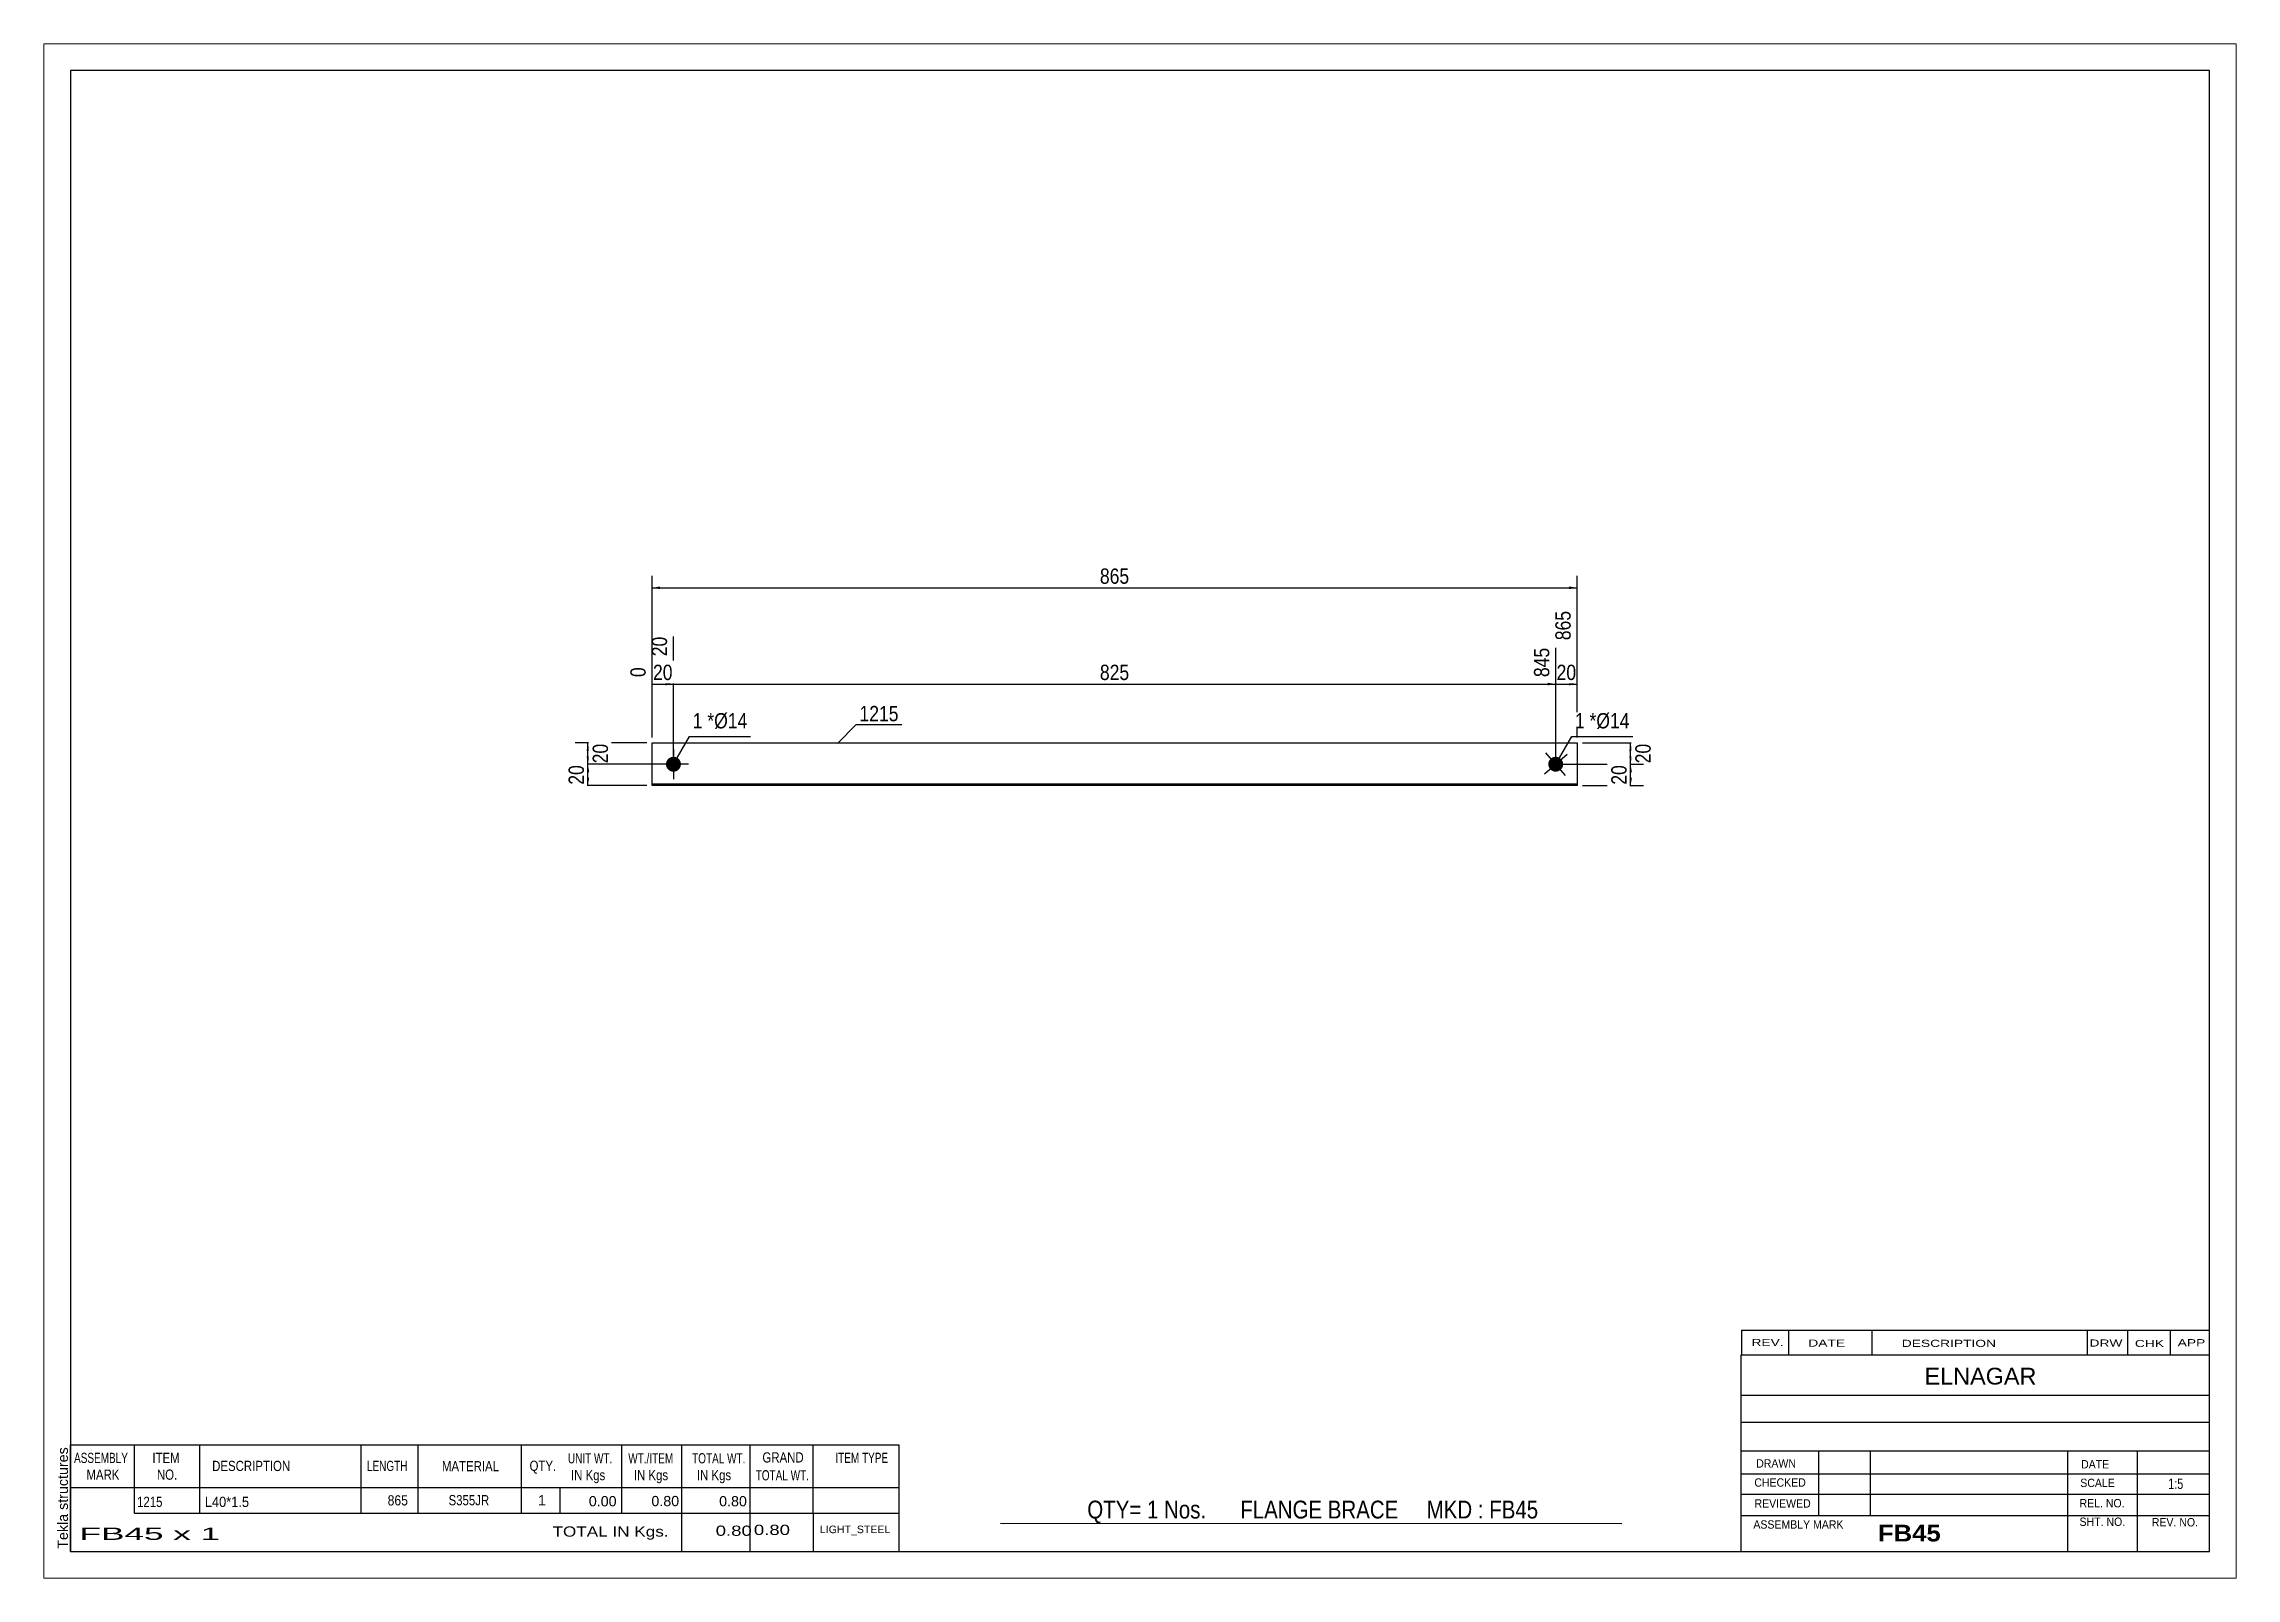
# Paper-space layout 'Layout1' of a CAD drawing. Header units: millimetres. Extents: x 0 to 410, y 0 to 287.
# The model-space entities are those that its viewports show. They can reach past a viewport. Long polylines and large blocks are cut down to what shows.
import ezdxf

# ---------------------------------------------------------------- set-up
doc = ezdxf.new("R2010")
doc.units = ezdxf.units.MM
doc.layers.add('Viewport layer', color=7, linetype='Continuous', plot=False)
doc.styles.add('Arial', font='ARIAL.TTF', dxfattribs={"height": 0.2})
doc.styles.add('Arial Bold', font='ARIALBD.TTF', dxfattribs={"height": 0.2})
doc.styles.add('Arial Narrow', font='ARIALN.TTF', dxfattribs={"height": 0.2})

# ---------------------------------------------------------------- blocks, each defined once
blk = doc.blocks.new('Unknown-629080994-1458')
at = {"color": 5, "linetype": 'Continuous'}
for p, q in [((405, 282), (5, 282)), ((5, 282), (5, 5)), ((405, 5), (405, 282)), ((5, 5), (405, 5))]:
    blk.add_line(p, q, dxfattribs=at)
at = {"color": 174, "linetype": 'Continuous', "style": 'Arial'}
blk.add_text('Tekla structures', height=1.9102, rotation=90, dxfattribs=at).set_placement((4.5, 5.5))
blk = doc.blocks.new('Part-629080994-1227 - 1212')
at = {"color": 2, "linetype": 'Continuous'}
for p, q in [((113.75, 148.25), (113.75, 156.25)), ((113.75, 156.25), (286.74, 156.25)), ((286.74, 156.25), (286.74, 148.25)), ((286.74, 148.55), (113.75, 148.55)), ((286.74, 148.25), (113.75, 148.25))]:
    blk.add_line(p, q, dxfattribs=at)
blk = doc.blocks.new('Bolt-629080994-1228 - 1212')
at = {"linetype": 'Continuous'}
blk.add_hatch(color=3, dxfattribs=at).paths.add_polyline_path([(117.75, 150.85, -1), (117.75, 153.65, -1)])
at = {"color": 3, "linetype": 'Continuous'}
for p, q in [((120.55, 152.25), (114.95, 152.25)), ((117.75, 155.05), (117.75, 149.45))]:
    blk.add_line(p, q, dxfattribs=at)
blk = doc.blocks.new('Bolt-629080994-1229 - 1212')
at = {"linetype": 'Continuous'}
blk.add_hatch(color=3, dxfattribs=at).paths.add_polyline_path([(281.68, 151.34, -1), (283.8, 153.16, -1)])
at = {"color": 3, "linetype": 'Continuous'}
for p, q in [((284.86, 154.08), (280.62, 150.42)), ((284.57, 150.13), (280.91, 154.37))]:
    blk.add_line(p, q, dxfattribs=at)
blk = doc.blocks.new('StraightDimension-629080994-1236 - 1212')
at = {"linetype": 'Continuous'}
blk.add_hatch(color=7, dxfattribs=at).paths.add_polyline_path([(285.24, 167.5), (286.74, 167.25), (285.24, 167)])
at = {"color": 7, "linetype": 'Continuous'}
for p, q in [((286.74, 157.25), (286.74, 180.93)), ((282.74, 153.25), (282.74, 174.03)), ((282.74, 167.25), (286.74, 167.25))]:
    blk.add_line(p, q, dxfattribs=at)
at = {"color": 0, "linetype": 'Continuous'}
blk.add_wipeout([(286.14, 181.53), (281.94, 181.53), (281.94, 174.85), (286.14, 174.85)], dxfattribs=at)
at = {"color": 0}
blk.add_wipeout([(287.17, 167.4), (287.17, 171.6), (282.31, 171.6), (282.31, 167.4)], dxfattribs=at)
at = {"color": 3, "linetype": 'Continuous', "style": 'Arial Narrow'}
blk.add_text('865', height=2.863, rotation=90.0002, dxfattribs=at).set_placement((285.54, 175.45))
at = {"color": 3, "style": 'Arial Narrow'}
blk.add_text('20', height=2.863, dxfattribs=at).set_placement((282.91, 168))
blk = doc.blocks.new('StraightDimension-629080994-1237 - 1212')
at = {"linetype": 'Continuous'}
blk.add_hatch(color=7, dxfattribs=at).paths.add_polyline_path([(281.24, 167.5), (282.74, 167.25), (281.24, 167)])
at = {"color": 7, "linetype": 'Continuous'}
for p, q in [((117.75, 153.25), (117.75, 176.11)), ((282.74, 153.25), (282.74, 174.03)), ((117.75, 167.25), (282.74, 167.25))]:
    blk.add_line(p, q, dxfattribs=at)
at = {"color": 0, "linetype": 'Continuous'}
blk.add_wipeout([(282.14, 174.63), (277.94, 174.63), (277.94, 167.95), (282.14, 167.95)], dxfattribs=at)
at = {"color": 0}
blk.add_wipeout([(203.59, 167.4), (203.59, 171.6), (196.9, 171.6), (196.9, 167.4)], dxfattribs=at)
at = {"color": 3, "linetype": 'Continuous', "style": 'Arial Narrow'}
blk.add_text('845', height=2.863, rotation=90.0002, dxfattribs=at).set_placement((281.54, 168.55))
at = {"color": 3, "style": 'Arial Narrow'}
blk.add_text('825', height=2.863, dxfattribs=at).set_placement((197.5, 168))
blk = doc.blocks.new('StraightDimension-629080994-1238 - 1212')
at = {"linetype": 'Continuous'}
blk.add_hatch(color=7, dxfattribs=at).paths.add_polyline_path([(116.25, 167.5), (117.75, 167.25), (116.25, 167)])
at = {"color": 7, "linetype": 'Continuous'}
for p, q in [((117.75, 153.25), (117.75, 176.11)), ((113.75, 157.25), (113.75, 170.38)), ((113.75, 167.25), (117.75, 167.25))]:
    blk.add_line(p, q, dxfattribs=at)
at = {"color": 0}
blk.add_wipeout([(118.18, 167.4), (118.18, 171.6), (113.32, 171.6), (113.32, 167.4)], dxfattribs=at)
at = {"color": 0, "linetype": 'Continuous'}
blk.add_wipeout([(117.15, 176.71), (112.95, 176.71), (112.95, 171.85), (117.15, 171.85)], dxfattribs=at)
blk.add_wipeout([(113.15, 170.98), (108.95, 170.98), (108.95, 167.95), (113.15, 167.95)], dxfattribs=at)
at = {"color": 3, "linetype": 'Continuous', "style": 'Arial Narrow'}
for s, height, p in [('20', 2.863, (116.55, 172.45)), ('0', 2.86, (112.55, 168.55))]:
    blk.add_text(s, height=height, rotation=90.0002, dxfattribs=at).set_placement(p)
at = {"color": 3, "style": 'Arial Narrow'}
blk.add_text('20', height=2.863, dxfattribs=at).set_placement((113.92, 168))
blk = doc.blocks.new('StraightDimension-629080994-1249 - 1212')
at = {"linetype": 'Continuous'}
for points in [[(115.25, 185), (113.75, 185.25), (115.25, 185.5)], [(285.24, 185.5), (286.74, 185.25), (285.24, 185)]]:
    blk.add_hatch(color=7, dxfattribs=at).paths.add_polyline_path(points)
at = {"color": 7, "linetype": 'Continuous'}
for p, q in [((113.75, 157.25), (113.75, 187.5)), ((113.75, 185.25), (286.74, 185.25)), ((286.74, 157.25), (286.74, 187.5))]:
    blk.add_line(p, q, dxfattribs=at)
at = {"color": 0}
blk.add_wipeout([(203.59, 185.4), (203.59, 189.6), (196.9, 189.6), (196.9, 185.4)], dxfattribs=at)
at = {"color": 3, "style": 'Arial Narrow'}
blk.add_text('865', height=2.863, dxfattribs=at).set_placement((197.5, 186))
blk = doc.blocks.new('StraightDimension-629080994-1253 - 1212')
at = {"linetype": 'Continuous'}
for points in [[(101.5, 154.75), (101.75, 156.25), (102, 154.75)], [(102, 153.75), (101.75, 152.25), (101.5, 153.75)]]:
    blk.add_hatch(color=7, dxfattribs=at).paths.add_polyline_path(points)
at = {"color": 7, "linetype": 'Continuous'}
for p, q in [((112.75, 156.25), (99.35, 156.25)), ((101.75, 152.25), (101.75, 156.25)), ((116.75, 152.25), (99.35, 152.25))]:
    blk.add_line(p, q, dxfattribs=at)
at = {"color": 0}
blk.add_wipeout([(106.1, 156.68), (101.9, 156.68), (101.9, 151.82), (106.1, 151.82)], dxfattribs=at)
at = {"color": 3, "style": 'Arial Narrow'}
blk.add_text('20', height=2.863, rotation=90.0002, dxfattribs=at).set_placement((105.5, 152.42))
blk = doc.blocks.new('StraightDimension-629080994-1254 - 1212')
at = {"linetype": 'Continuous'}
for points in [[(101.5, 150.75), (101.75, 152.25), (102, 150.75)], [(102, 149.75), (101.75, 148.25), (101.5, 149.75)]]:
    blk.add_hatch(color=7, dxfattribs=at).paths.add_polyline_path(points)
at = {"color": 7, "linetype": 'Continuous'}
for p, q in [((116.75, 152.25), (99.5, 152.25)), ((101.75, 148.25), (101.75, 152.25)), ((112.75, 148.25), (99.5, 148.25))]:
    blk.add_line(p, q, dxfattribs=at)
at = {"color": 0}
blk.add_wipeout([(101.6, 152.68), (97.4, 152.68), (97.4, 147.82), (101.6, 147.82)], dxfattribs=at)
at = {"color": 3, "style": 'Arial Narrow'}
blk.add_text('20', height=2.863, rotation=90.0002, dxfattribs=at).set_placement((101, 148.42))
blk = doc.blocks.new('StraightDimension-629080994-1261 - 1212')
at = {"linetype": 'Continuous'}
for points in [[(296.5, 154.75), (296.75, 156.25), (297, 154.75)], [(297, 153.75), (296.75, 152.25), (296.5, 153.75)]]:
    blk.add_hatch(color=7, dxfattribs=at).paths.add_polyline_path(points)
at = {"color": 7, "linetype": 'Continuous'}
for p, q in [((287.74, 156.25), (299, 156.25)), ((296.75, 152.25), (296.75, 156.25)), ((283.74, 152.25), (299, 152.25))]:
    blk.add_line(p, q, dxfattribs=at)
at = {"color": 0}
blk.add_wipeout([(301.1, 156.68), (296.9, 156.68), (296.9, 151.82), (301.1, 151.82)], dxfattribs=at)
at = {"color": 3, "style": 'Arial Narrow'}
blk.add_text('20', height=2.863, rotation=90.0002, dxfattribs=at).set_placement((300.5, 152.42))
blk = doc.blocks.new('StraightDimension-629080994-1262 - 1212')
at = {"linetype": 'Continuous'}
for points in [[(296.5, 150.75), (296.75, 152.25), (297, 150.75)], [(297, 149.75), (296.75, 148.25), (296.5, 149.75)]]:
    blk.add_hatch(color=7, dxfattribs=at).paths.add_polyline_path(points)
at = {"color": 7, "linetype": 'Continuous'}
for p, q in [((283.74, 152.25), (299.15, 152.25)), ((296.75, 148.25), (296.75, 152.25)), ((287.74, 148.25), (299.15, 148.25))]:
    blk.add_line(p, q, dxfattribs=at)
at = {"color": 0}
blk.add_wipeout([(296.6, 152.68), (292.4, 152.68), (292.4, 147.82), (296.6, 147.82)], dxfattribs=at)
at = {"color": 3, "style": 'Arial Narrow'}
blk.add_text('20', height=2.863, rotation=90.0002, dxfattribs=at).set_placement((296, 148.42))
blk = doc.blocks.new('CBS_BOM-629080994-1469')
at = {"color": 7, "linetype": 'Continuous'}
for p, q in [((4.97, 16.97), (4.97, 24.97)), ((4.97, 24.97), (159.89, 24.97)), ((16.97, 16.97), (16.97, 24.97)), ((29.16, 16.97), (29.16, 24.97)), ((59.32, 16.97), (59.32, 24.97)), ((70, 16.97), (70, 24.97)), ((89.32, 16.97), (89.32, 24.97)), ((108.12, 16.97), (108.12, 24.97)), ((119.33, 16.97), (119.33, 24.97)), ((132.12, 16.97), (132.12, 24.97)), ((143.87, 16.97), (143.87, 24.97)), ((159.89, 24.96), (159.89, 16.98)), ((4.97, 16.97), (159.89, 16.97)), ((4.97, 12.17), (4.97, 16.97)), ((16.97, 12.17), (16.97, 16.97)), ((29.16, 12.17), (29.16, 16.97)), ((59.32, 12.17), (59.32, 16.97)), ((70, 12.17), (70, 16.97)), ((89.32, 12.17), (89.32, 16.97)), ((96.58, 12.17), (96.58, 16.97)), ((108.12, 12.17), (108.12, 16.97)), ((119.33, 12.17), (119.33, 16.97)), ((132.12, 12.17), (132.12, 16.97)), ((143.89, 12.17), (143.89, 16.97)), ((159.89, 16.97), (159.89, 12.17)), ((4.97, 4.97), (4.97, 12.15)), ((16.97, 12.17), (159.89, 12.17)), ((119.33, 4.97), (119.33, 12.15)), ((132.12, 4.97), (132.12, 12.15)), ((143.93, 4.97), (143.93, 12.15)), ((159.89, 12.17), (159.89, 4.97)), ((4.97, 4.97), (159.89, 4.97))]:
    blk.add_line(p, q, dxfattribs=at)
at = {"color": 3, "linetype": 'Continuous', "style": 'Arial'}
for s, height, width, p in [('ASSEMBLY', 1.91, 0.7, (5.65, 21.54)), ('ITEM', 1.91, 0.8, (20.3, 21.54)), ('DESCRIPTION', 1.9102, 0.8, (31.48, 20.04)), ('LENGTH', 1.91, 0.7, (60.43, 20.04)), ('MATERIAL', 1.91, 0.8, (74.45, 19.99)), ('QTY.', 1.91, 0.8, (90.84, 20.07)), ('UNIT WT.', 1.91, 0.7, (98.01, 21.47)), ('WT./ITEM', 1.91, 0.7, (109.3, 21.47)), ('TOTAL WT.', 1.91, 0.7, (121.24, 21.47)), ('GRAND', 1.91, 0.8, (134.39, 21.63)), ('ITEM TYPE', 1.91, 0.7, (148.03, 21.55)), ('MARK', 1.91, 0.8, (7.97, 18.41)), ('NO.', 1.91, 0.8, (21.15, 18.41)), ('IN Kgs', 1.91, 0.8, (98.59, 18.33)), ('IN Kgs', 1.91, 0.8, (110.34, 18.33)), ('IN Kgs', 1.91, 0.8, (122.13, 18.33)), ('TOTAL WT.', 1.91, 0.7, (133.13, 18.29))]:
    blk.add_text(s, height=height, dxfattribs=dict(at, width=width)).set_placement(p)
at = {"color": 7, "linetype": 'Continuous', "style": 'Arial'}
for s, width, p in [('1215', 0.8, (17.43, 13.32)), ('L40*1.5', 0.9, (30.1, 13.32)), ('865', 0.85, (64.3, 13.6)), ('S355JR', 0.8, (75.69, 13.63))]:
    blk.add_text(s, height=1.91, dxfattribs=dict(at, width=width)).set_placement(p)
for s, p in [('1', (92.41, 13.63)), ('0.00', (101.92, 13.44)), ('0.80', (113.62, 13.47)), ('0.80', (126.29, 13.44))]:
    blk.add_text(s, height=1.91, dxfattribs=at).set_placement(p)
at = {"color": 6, "linetype": 'Continuous', "style": 'Arial'}
for s, height, width, p in [('FB45 x 1', 2.292, 2.05, (6.69, 7.16)), ('TOTAL IN Kgs.', 1.9102, 1.2, (95.13, 7.77)), ('0.80', 1.91, 1.3, (125.65, 7.92)), ('0.80', 1.91, 1.3, (132.79, 8.08))]:
    blk.add_text(s, height=height, dxfattribs=dict(at, width=width)).set_placement(p)
blk.add_text('LIGHT_STEEL', height=1.4135, dxfattribs=at).set_placement((145.14, 8.42))
blk = doc.blocks.new('CBS_CALLOFF-629080994-1470')
at = {"color": 7, "linetype": 'Continuous'}
blk.add_line((178.88, 10.27), (295.11, 10.25), dxfattribs=at)
at = {"color": 3, "linetype": 'Continuous', "style": 'Arial Narrow'}
blk.add_text('QTY= 1 Nos.      FLANGE BRACE     MKD : FB45', height=3.3405, dxfattribs=at).set_placement((195.14, 11.16))
blk = doc.blocks.new('CBS_NAME_BLOG-629080994-1471')
at = {"color": 7, "linetype": 'Continuous'}
for p, q in [((317.41, 41.75), (404.93, 41.75)), ((317.41, 5.04), (317.41, 41.75)), ((317.41, 34.21), (404.93, 34.21)), ((317.48, 29.16), (405, 29.16)), ((317.41, 23.79), (404.93, 23.79)), ((331.93, 11.68), (331.93, 23.78)), ((341.62, 11.71), (341.62, 23.78)), ((378.53, 5.04), (378.53, 23.77)), ((391.58, 5.04), (391.58, 23.78)), ((317.42, 19.49), (405, 19.51)), ((317.41, 15.74), (404.93, 15.74)), ((317.41, 11.7), (404.93, 11.7)), ((317.41, 5), (405, 5))]:
    blk.add_line(p, q, dxfattribs=at)
at = {"color": 3, "linetype": 'Continuous', "style": 'Arial'}
blk.add_text('ELNAGAR', height=3.133, dxfattribs=at).set_placement((351.73, 36.22))
at = {"color": 3, "linetype": 'Continuous'}
for s, height, style, width, p in [('DRAWN', 1.566, 'Arial', 0.9, (320.24, 20.68)), ('DATE', 1.566, 'Arial', 0.9, (381, 20.52)), ('CHECKED', 1.566, 'Arial', 0.9, (319.89, 17.11)), ('SCALE', 1.566, 'Arial', 0.9, (380.85, 17.04)), ('1:5', 1.957, 'Arial Narrow', 0.9, (397.3, 16.68)), ('REVIEWED', 1.566, 'Arial', 0.9, (319.93, 13.19)), ('REL. NO.', 1.566, 'Arial', 0.9, (380.71, 13.24)), ('ASSEMBLY MARK', 1.5663, 'Arial', 0.9, (319.71, 9.26)), ('FB45', 3.131, 'Arial Bold', 1.1, (342.99, 6.86)), ('SHT. NO.', 1.566, 'Arial', 0.9, (380.71, 9.77)), ('REV. NO.', 1.566, 'Arial', 0.9, (394.23, 9.68))]:
    blk.add_text(s, height=height, dxfattribs=dict(at, style=style, width=width)).set_placement(p)
blk = doc.blocks.new('CBS_REVISION-629080994-1472')
at = {"color": 7, "linetype": 'Continuous'}
for p, q in [((317.49, 46.38), (404.99, 46.38)), ((317.49, 46.38), (317.49, 41.75)), ((326.29, 46.38), (326.29, 41.75)), ((341.88, 46.38), (341.88, 41.81)), ((382.14, 46.38), (382.14, 41.75)), ((389.68, 46.38), (389.68, 41.75)), ((397.63, 46.38), (397.63, 41.75)), ((317.49, 41.75), (404.99, 41.75))]:
    blk.add_line(p, q, dxfattribs=at)
at = {"color": 7, "style": 'Arial Narrow', "width": 1.7}
for s, height, p in [('REV.', 1.326, (319.35, 43.43)), ('DATE', 1.326, (329.98, 43.31)), ('DESCRIPTION', 1.3257, (347.46, 43.26)), ('DRW', 1.326, (382.57, 43.32)), ('CHK', 1.326, (391.06, 43.23)), ('APP', 1.326, (399.06, 43.38))]:
    blk.add_text(s, height=height, dxfattribs=at).set_placement(p)
blk = doc.blocks.new('Mark-629080994-1268 - 1212')
at = {"color": 0}
blk.add_wipeout([(159.85, 160.29), (159.85, 163.29), (152.54, 163.29), (152.54, 160.29)], dxfattribs=at)
blk.add_wipeout([(159.85, 160.29), (159.85, 163.29), (152.54, 163.29), (152.54, 160.29)], dxfattribs=at)
at = {"color": 7, "linetype": 'Continuous'}
for p, q in [((148.41, 156.15), (151.94, 159.69)), ((151.94, 159.69), (160.45, 159.69))]:
    blk.add_line(p, q, dxfattribs=at)
at = {"color": 3, "style": 'Arial Narrow'}
blk.add_text('1215', height=2.863, dxfattribs=at).set_placement((152.54, 160.29))
blk = doc.blocks.new('Mark-629080994-1271 - 1212')
at = {"color": 0}
blk.add_wipeout([(123.18, 158.95), (123.18, 161.95), (121.35, 161.95), (121.35, 158.95)], dxfattribs=at)
blk.add_wipeout([(123.18, 158.95), (123.18, 161.95), (121.35, 161.95), (121.35, 158.95)], dxfattribs=at)
at = {"color": 7, "linetype": 'Continuous'}
blk.add_line((117.75, 152.25), (120.75, 157.45), dxfattribs=at)
at = {"color": 0}
blk.add_wipeout([(125.36, 158.95), (125.36, 161.95), (124.08, 161.95), (124.08, 158.95)], dxfattribs=at)
blk.add_wipeout([(125.36, 158.95), (125.36, 161.95), (124.08, 161.95), (124.08, 158.95)], dxfattribs=at)
at = {"color": 3, "style": 'Arial Narrow'}
blk.add_text('1', height=2.86, dxfattribs=at).set_placement((121.35, 158.95))
at = {"color": 0}
blk.add_wipeout([(131.57, 158.95), (131.57, 161.95), (125.36, 161.95), (125.36, 158.95)], dxfattribs=at)
blk.add_wipeout([(131.57, 158.95), (131.57, 161.95), (125.36, 161.95), (125.36, 158.95)], dxfattribs=at)
at = {"color": 7, "linetype": 'Continuous'}
blk.add_line((120.75, 157.45), (132.17, 157.45), dxfattribs=at)
at = {"color": 3, "style": 'Arial Narrow'}
for s, height, p in [('*', 2.86, (124.08, 158.95)), ('Ø14', 2.863, (125.36, 158.95))]:
    blk.add_text(s, height=height, dxfattribs=at).set_placement(p)
blk = doc.blocks.new('Mark-629080994-1272 - 1212')
at = {"color": 0}
blk.add_wipeout([(288.17, 158.95), (288.17, 161.95), (286.34, 161.95), (286.34, 158.95)], dxfattribs=at)
blk.add_wipeout([(288.17, 158.95), (288.17, 161.95), (286.34, 161.95), (286.34, 158.95)], dxfattribs=at)
at = {"color": 7, "linetype": 'Continuous'}
blk.add_line((282.74, 152.25), (285.74, 157.45), dxfattribs=at)
at = {"color": 0}
blk.add_wipeout([(290.34, 158.95), (290.34, 161.95), (289.07, 161.95), (289.07, 158.95)], dxfattribs=at)
blk.add_wipeout([(290.34, 158.95), (290.34, 161.95), (289.07, 161.95), (289.07, 158.95)], dxfattribs=at)
at = {"color": 3, "style": 'Arial Narrow'}
blk.add_text('1', height=2.86, dxfattribs=at).set_placement((286.34, 158.95))
at = {"color": 0}
blk.add_wipeout([(296.56, 158.95), (296.56, 161.95), (290.34, 161.95), (290.34, 158.95)], dxfattribs=at)
blk.add_wipeout([(296.56, 158.95), (296.56, 161.95), (290.34, 161.95), (290.34, 158.95)], dxfattribs=at)
at = {"color": 7, "linetype": 'Continuous'}
blk.add_line((285.74, 157.45), (297.16, 157.45), dxfattribs=at)
at = {"color": 3, "style": 'Arial Narrow'}
for s, height, p in [('*', 2.86, (289.07, 158.95)), ('Ø14', 2.863, (290.34, 158.95))]:
    blk.add_text(s, height=height, dxfattribs=at).set_placement(p)

msp = doc.modelspace()

# ---------------------------------------------------------------- block references
for name in ['Unknown-629080994-1458', 'Part-629080994-1227 - 1212', 'Bolt-629080994-1228 - 1212', 'Bolt-629080994-1229 - 1212', 'CBS_REVISION-629080994-1472', 'CBS_NAME_BLOG-629080994-1471', 'CBS_BOM-629080994-1469', 'CBS_CALLOFF-629080994-1470']:
    msp.add_blockref(name, (0, 0))

# ---------------------------------------------------------------- next in the draw order: block references
msp.add_blockref('StraightDimension-629080994-1236 - 1212', (0, 0))

# ---------------------------------------------------------------- next in the draw order: block references
msp.add_blockref('StraightDimension-629080994-1237 - 1212', (0, 0))

# ---------------------------------------------------------------- next in the draw order: block references
msp.add_blockref('StraightDimension-629080994-1238 - 1212', (0, 0))

# ---------------------------------------------------------------- next in the draw order: block references
msp.add_blockref('StraightDimension-629080994-1249 - 1212', (0, 0))

# ---------------------------------------------------------------- next in the draw order: block references
for name in ['Mark-629080994-1268 - 1212', 'StraightDimension-629080994-1253 - 1212', 'StraightDimension-629080994-1261 - 1212']:
    msp.add_blockref(name, (0, 0))

# ---------------------------------------------------------------- next in the draw order: block references
for name in ['StraightDimension-629080994-1254 - 1212', 'StraightDimension-629080994-1262 - 1212']:
    msp.add_blockref(name, (0, 0))

# ---------------------------------------------------------------- next in the draw order: block references
for name in ['Mark-629080994-1271 - 1212', 'Mark-629080994-1272 - 1212']:
    msp.add_blockref(name, (0, 0))

psp = doc.layouts.get("Layout1")

# ---------------------------------------------------------------- viewports
at = {"layer": 'Viewport layer', "view_target_point": (205, 143.5)}
psp.add_viewport(center=(205, 143.5), size=(410, 287), view_center_point=(0, 0), view_height=287, dxfattribs=at)

doc.saveas('drawing.dxf')
